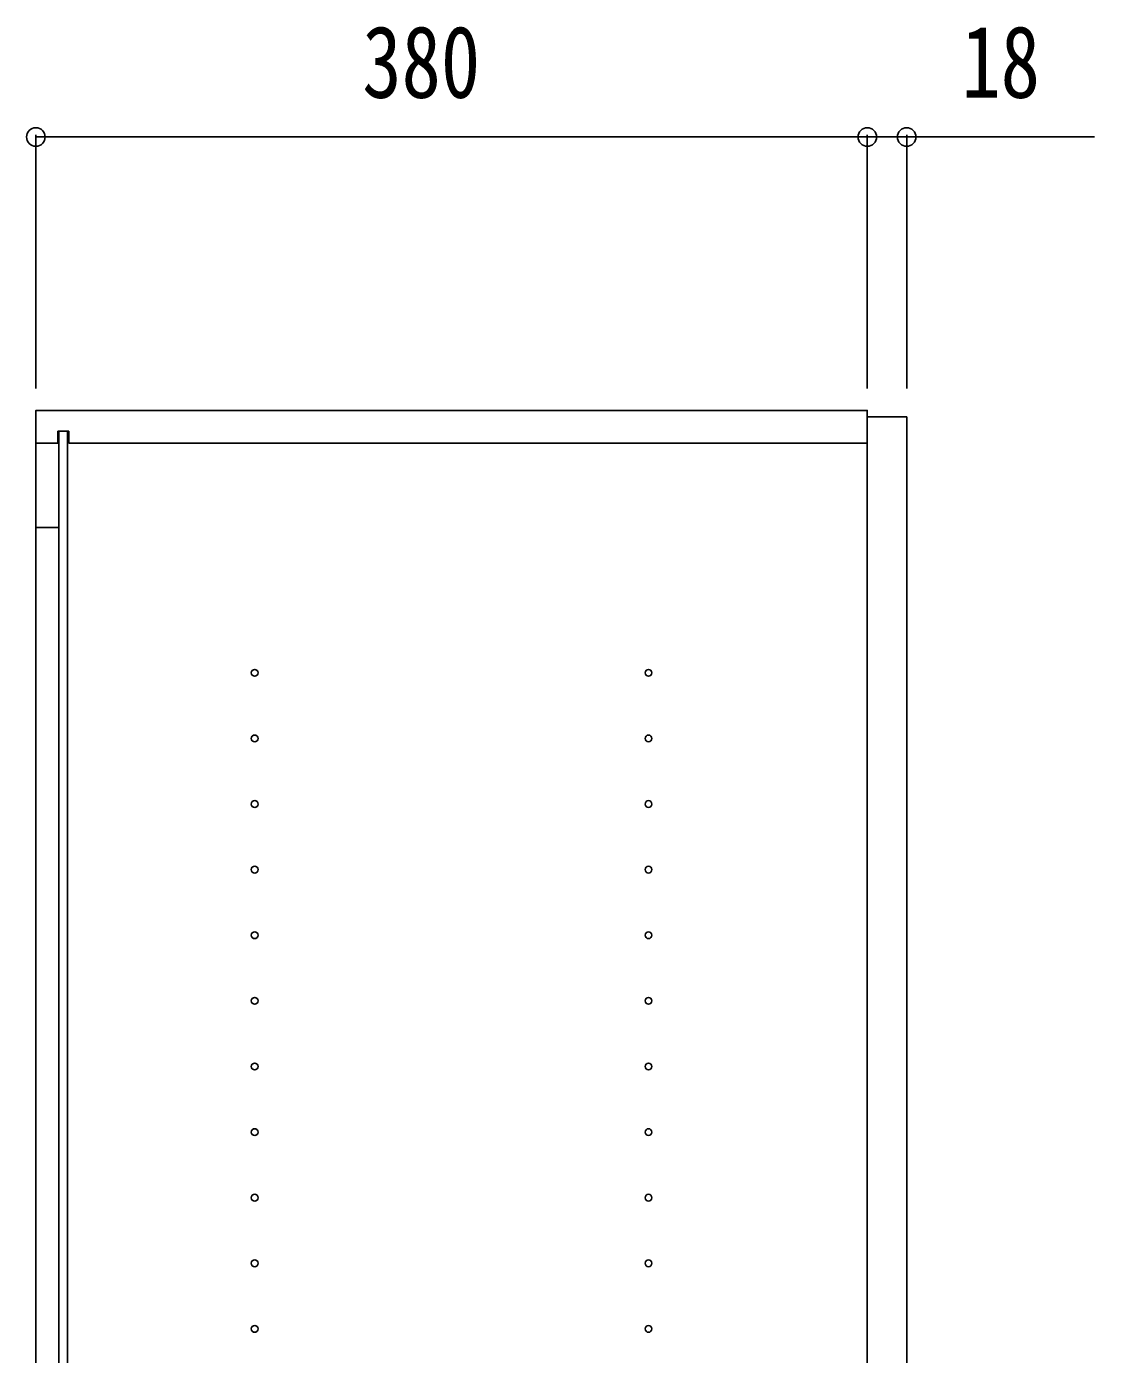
# Model space of a CAD drawing. Units: millimetres, scale not verified. Extents: x -4205 to 4205, y -2970 to 2970.
# Drawn here: x -2349 to -1861, y 591 to 1198 of the extents above; entities that cross this region are included whole.
import ezdxf
from ezdxf.enums import TextEntityAlignment as Align

# ---------------------------------------------------------------- set-up
doc = ezdxf.new("R2010")
doc.units = ezdxf.units.MM
doc.header["$LTSCALE"] = 20
doc.layers.add('0-3_YKK_12', color=2, linetype='Continuous')
doc.layers.add('0-5_YKK_D', color=6, linetype='Continuous')
doc.styles.add('ＭＳ ゴシック', font='')
doc.styles.get('ＭＳ ゴシック').set_extended_font_data('MS Gothic')

msp = doc.modelspace()

# ---------------------------------------------------------------- linework, layer by layer
at = {"layer": '0-3_YKK_12'}
for p, q in [((-2334.98, 1008), (-2344.98, 1008)), ((-2334.98, 1013.5), (-2334.98, 1008)), ((-2329.98, 1013.5), (-2334.98, 1013.5)), ((-2334.48, 1013.5), (-2334.48, -1157.5)), ((-2330.48, 1013.5), (-2330.48, -1157.5)), ((-2329.98, 1013.5), (-2329.98, 1008)), ((-1964.98, 1008), (-2329.98, 1008)), ((-2334.48, 969.5), (-2344.98, 969.5))]:
    msp.add_line(p, q, dxfattribs=at)
for points in [[(-2344.98, -1167), (-1964.98, -1167), (-1964.98, 1023), (-2344.98, 1023)], [(-1964.98, -1164), (-1946.98, -1164), (-1946.98, 1020), (-1964.98, 1020)]]:
    msp.add_lwpolyline(points, close=True, dxfattribs=at)
for centre in [(-2244.98, 903), (-2064.98, 903), (-2244.98, 873), (-2064.98, 873), (-2244.98, 843), (-2064.98, 843), (-2244.98, 813), (-2064.98, 813), (-2244.98, 783), (-2064.98, 783), (-2244.98, 753), (-2064.98, 753), (-2244.98, 723), (-2064.98, 723), (-2244.98, 693), (-2064.98, 693), (-2244.98, 663), (-2064.98, 663), (-2244.98, 633), (-2064.98, 633), (-2244.98, 603), (-2064.98, 603)]:
    msp.add_circle(centre, 1.55, dxfattribs=at)
at = {"layer": '0-5_YKK_D'}
for p, q in [((-2344.98, 1033), (-2344.98, 1149)), ((-2344.98, 1148), (-1964.98, 1148)), ((-1964.98, 1033), (-1964.98, 1149)), ((-1964.98, 1033), (-1964.98, 1149)), ((-1946.98, 1033), (-1946.98, 1149))]:
    msp.add_line(p, q, dxfattribs=at)
msp.add_lwpolyline([(-1964.98, 1148), (-1946.98, 1148), (-1861.18, 1148)], dxfattribs=at)
for centre in [(-2344.98, 1148), (-1964.98, 1148), (-1964.98, 1148), (-1946.98, 1148)]:
    msp.add_circle(centre, 4.25, dxfattribs=at)

# ---------------------------------------------------------------- texts
at = {"layer": '0-5_YKK_D', "style": 'ＭＳ ゴシック', "width": 0.8}
for s, p in [('380', (-2195.78, 1156)), ('18', (-1921.98, 1156))]:
    msp.add_text(s, height=32.99, dxfattribs=at).set_placement(p, align=Align.BOTTOM_LEFT)

doc.saveas('drawing.dxf')
